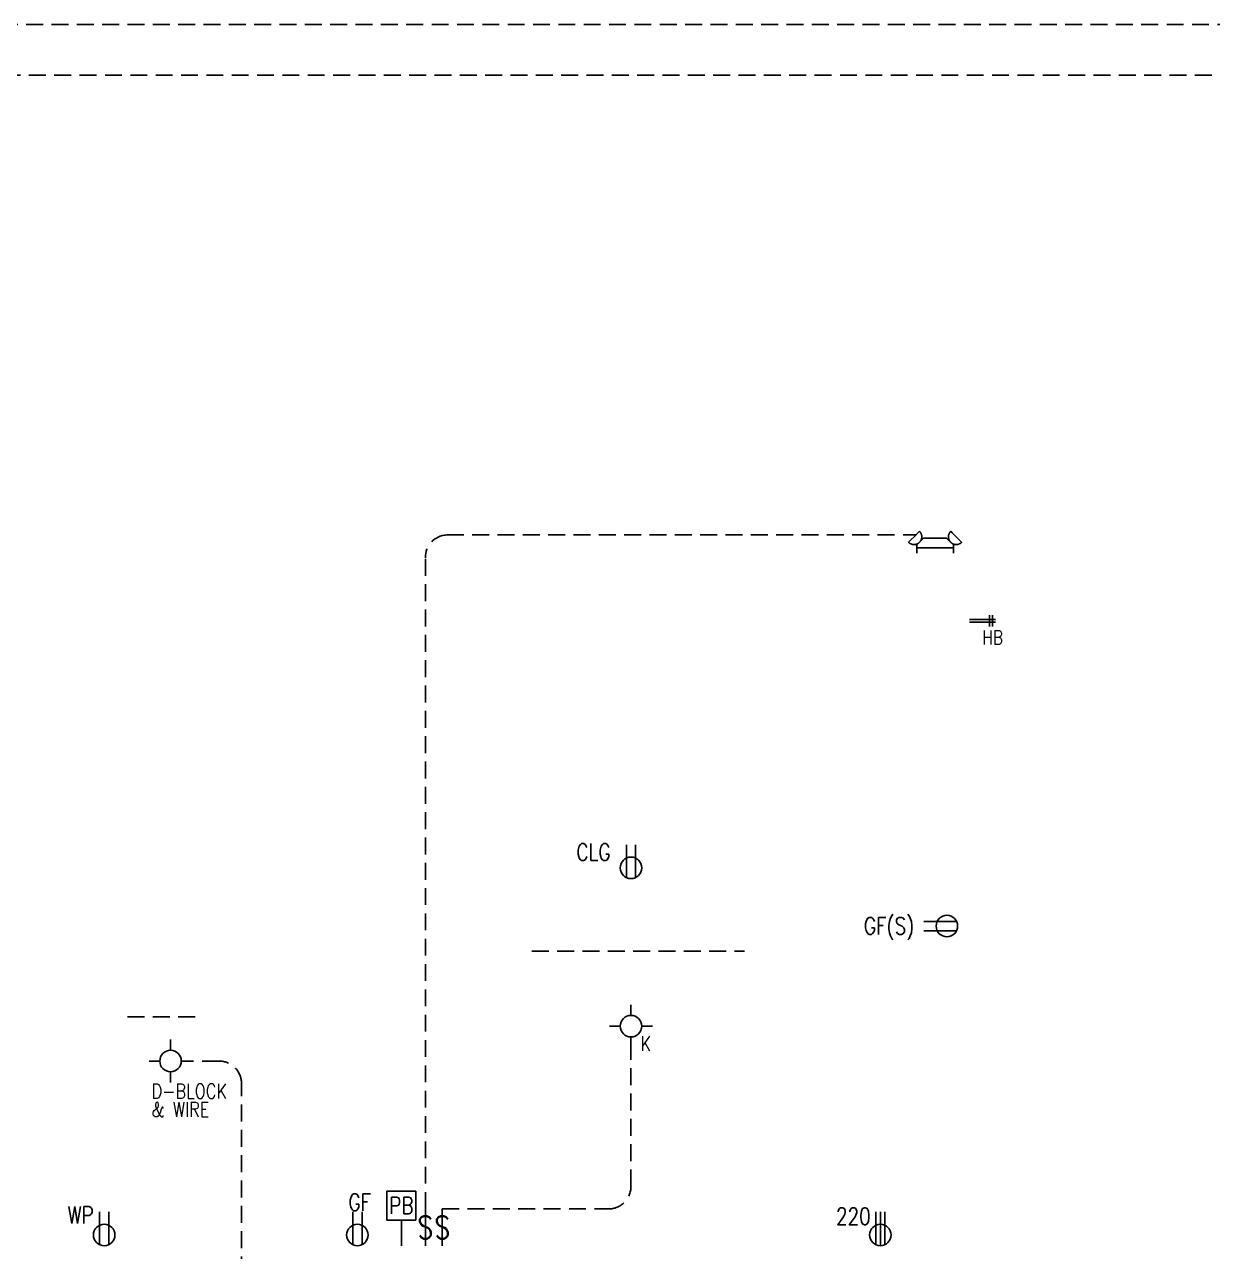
# Model space of a CAD drawing. Header units: inches. Extents: x 1062 to 6528, y -11616 to 5280.
# Drawn here: x 3431.4 to 3853.3, y -10995.9 to -10560 of the extents above; entities that cross this region are included whole.
import ezdxf
from ezdxf.enums import TextEntityAlignment as Align

# ---------------------------------------------------------------- set-up
doc = ezdxf.new("R2010")
doc.units = ezdxf.units.IN
doc.header["$LTSCALE"] = 24
doc.header["$MEASUREMENT"] = 0
doc.linetypes.add('HIDDEN', pattern=[0.375, 0.25, -0.125])
doc.layers.get('Defpoints').update_dxf_attribs({"color": 3, "linetype": 'HIDDEN'})
for name, color, linetype in [('AN', 6, 'CONTINUOUS'), ('ELEC', 1, 'CONTINUOUS'), ('P-FIXT', 6, 'CONTINUOUS'), ('TB', 5, 'CONTINUOUS')]:
    doc.layers.add(name, color=color, linetype=linetype)
doc.layers.add('ssp_BATHROOM FITTINGS', color=6, linetype='CONTINUOUS', lineweight=0)
doc.layers.add('ssp_FADED', color=252, linetype='CONTINUOUS', lineweight=13, transparency=0.4)
doc.layers.get('AN').off()
doc.styles.add('ROMANT', font='times.ttf')
doc.styles.add('SIMPLEX', font='simplex.shx', dxfattribs={"width": 0.8})

# ---------------------------------------------------------------- blocks, each defined once
blk = doc.blocks.new('TB CAMDEN 11X17')
at = {"layer": 'Defpoints', "color": 5}
blk.add_lwpolyline([(-1632, 0), (0, 0), (0, 1056), (-1632, 1056)], close=True, dxfattribs=at)
at = {"layer": 'Defpoints', "color": 7, "linetype": 'HIDDEN'}
blk.add_lwpolyline([(-1614, 18), (-512, 18), (-512, 1038), (-1614, 1038)], close=True, dxfattribs=at)
at = {"layer": 'TB', "color": 6, "style": 'ROMANT'}
for tag, p in [('S.NAME.1', (-87, 440.43)), ('S.NAME.2', (-69, 440.43)), ('S.NAME.3', (-51, 440.43))]:
    blk.add_attdef(tag, text='', height=12, rotation=90, dxfattribs=at).set_placement(p, align=Align.MIDDLE_CENTER)
for tag, p in [('SCALE', (-72, 113.5)), ('S.NUMBER', (-72, 37.5))]:
    blk.add_attdef(tag, text='', height=8, dxfattribs=at).set_placement(p, align=Align.MIDDLE_CENTER)
blk = doc.blocks.new('*U203')
at = {"layer": 'ELEC', "color": 0}
for p, q in [((-0.29, 4.26), (-0.29, 13.39)), ((-5.41, 4.26), (4.83, 4.26)), ((-5.41, -6.03), (-5.41, 4.26)), ((4.83, 4.26), (4.83, -6.03)), ((4.83, -6.03), (-5.41, -6.03))]:
    blk.add_line(p, q, dxfattribs=at)
at = {"layer": 'ELEC', "color": 0, "insert": (-0.29, -0.89), "char_height": 6, "width": 7.9869, "attachment_point": 5, "rotation": 180, "style": 'SIMPLEX'}
blk.add_mtext('PB', dxfattribs=at)
blk = doc.blocks.new('*U218')
at = {"layer": 'ELEC', "color": 0}
for p, q in [((0, 7.62), (0, 3.81)), ((-7.62, 0), (-3.81, 0)), ((7.62, 0), (3.81, 0)), ((0, -7.62), (0, -3.81))]:
    blk.add_line(p, q, dxfattribs=at)
blk.add_circle((0, 0), 3.81, dxfattribs=at)
at = {"layer": 'ELEC', "color": 0, "insert": (3.32, -3.55), "char_height": 5.25, "width": 4.9301, "attachment_point": 1, "style": 'SIMPLEX'}
blk.add_mtext('K', dxfattribs=at)
blk = doc.blocks.new('*U192')
at = {"layer": 'ELEC', "color": 0}
for p, q in [((-1.64, 13), (-1.64, 1.37)), ((1.64, 13), (1.64, 1.37))]:
    blk.add_line(p, q, dxfattribs=at)
blk.add_circle((0, 4.82), 3.82, dxfattribs=at)
at = {"layer": 'ELEC', "color": 0, "insert": (-19.38, 13.42), "char_height": 6, "width": 12.1743, "attachment_point": 1, "style": 'SIMPLEX'}
blk.add_mtext('CLG', dxfattribs=at)
blk = doc.blocks.new('*U667')
at = {"layer": 'ELEC', "color": 0}
for p, q in [((-1.63, 12), (-1.63, 0.37)), ((0.02, 0), (0.02, 12)), ((1.66, 12), (1.66, 0.37))]:
    blk.add_line(p, q, dxfattribs=at)
blk.add_circle((0.02, 3.82), 3.82, dxfattribs=at)
at = {"layer": 'ELEC', "color": 0, "insert": (-15.74, 13.46), "char_height": 6, "width": 15.5439, "attachment_point": 1, "style": 'SIMPLEX'}
blk.add_mtext('220', dxfattribs=at)
blk = doc.blocks.new('*U676')
at = {"layer": 'ELEC', "color": 0}
for p, q in [((-1.63, 12), (-1.63, 0.37)), ((1.66, 12), (1.66, 0.37))]:
    blk.add_line(p, q, dxfattribs=at)
blk.add_circle((0.02, 3.82), 3.82, dxfattribs=at)
at = {"layer": 'ELEC', "color": 0, "insert": (-0.92, 24.33), "char_height": 6, "width": 15.2712, "attachment_point": 5, "rotation": 270, "style": 'SIMPLEX'}
blk.add_mtext('GF(S)', dxfattribs=at)
blk = doc.blocks.new('*U672')
at = {"layer": 'ELEC', "color": 0}
for p, q in [((-1.63, 12), (-1.63, 0.37)), ((1.66, 12), (1.66, 0.37))]:
    blk.add_line(p, q, dxfattribs=at)
blk.add_circle((0.02, 3.82), 3.82, dxfattribs=at)
at = {"layer": 'ELEC', "color": 0, "insert": (0.85, 15.42), "char_height": 6, "width": 15.2712, "attachment_point": 5, "style": 'SIMPLEX'}
blk.add_mtext('GF', dxfattribs=at)
blk = doc.blocks.new('LIGHT - SECURITY')
at = {"layer": 'ELEC', "color": 0}
for p, q in [((-9.43, 3.92), (-8.46, 4.89)), ((-8.46, 4.89), (-7.49, 5.86)), ((-7.49, 5.86), (-5.54, 7.81)), ((-4.09, 5.37), (-6.5, 2.96)), ((4.09, 5.37), (-4.09, 5.37)), ((6.5, 2.96), (4.09, 5.37)), ((5.54, 7.81), (6.11, 7.24)), ((6.11, 7.24), (7.49, 5.86)), ((7.49, 5.86), (8.46, 4.89)), ((8.46, 4.89), (9.37, 3.98)), ((-6.5, 2.96), (-6.5, 2)), ((-6.5, 2), (6.5, 2)), ((-6.5, 2), (6.5, 2)), ((-6.5, 0), (-6.5, 2)), ((6.5, 2), (6.5, 2.96)), ((6.5, 2), (6.5, 0)), ((9.37, 3.98), (9.43, 3.92))]:
    blk.add_line(p, q, dxfattribs=at)
at = {"layer": 'ELEC', "color": 0, "flags": 128}
for points in [[(-9.43, 3.92), (-9.35, 3.84), (-9.27, 3.77), (-9.19, 3.7), (-9.1, 3.63), (-9.01, 3.57), (-8.91, 3.51), (-8.82, 3.46), (-8.72, 3.41), (-8.62, 3.36), (-8.52, 3.31), (-8.42, 3.28), (-8.31, 3.24), (-8.21, 3.21), (-8.1, 3.18), (-8, 3.16), (-7.89, 3.14), (-7.78, 3.13), (-7.67, 3.12), (-7.56, 3.11), (-7.45, 3.11), (-7.34, 3.12), (-7.23, 3.13), (-7.12, 3.14), (-7.01, 3.15), (-6.9, 3.18), (-6.8, 3.2), (-6.69, 3.23), (-6.59, 3.27), (-6.48, 3.3), (-6.38, 3.35), (-6.28, 3.39), (-6.18, 3.44), (-6.09, 3.5), (-5.99, 3.55), (-5.9, 3.62), (-5.81, 3.68), (-5.73, 3.75), (-5.64, 3.82), (-5.56, 3.9), (-5.49, 3.98), (-5.41, 4.06), (-5.34, 4.14), (-5.28, 4.23), (-5.21, 4.32), (-5.15, 4.41), (-5.1, 4.51), (-5.04, 4.6), (-5, 4.7), (-4.95, 4.8), (-4.91, 4.9), (-4.87, 5.01), (-4.84, 5.11), (-4.81, 5.22), (-4.79, 5.33), (-4.77, 5.44), (-4.76, 5.54), (-4.75, 5.65), (-4.74, 5.76), (-4.74, 5.87), (-4.74, 5.98), (-4.75, 6.09), (-4.76, 6.2), (-4.77, 6.31), (-4.8, 6.42), (-4.82, 6.53), (-4.85, 6.63), (-4.88, 6.74), (-4.92, 6.84), (-4.96, 6.94), (-5, 7.04), (-5.05, 7.14), (-5.11, 7.24), (-5.16, 7.33), (-5.22, 7.42), (-5.29, 7.51), (-5.36, 7.6), (-5.43, 7.68), (-5.5, 7.77), (-5.54, 7.81)], [(5.54, 7.81), (5.47, 7.73), (5.39, 7.65), (5.32, 7.56), (5.26, 7.47), (5.2, 7.38), (5.14, 7.29), (5.08, 7.19), (5.03, 7.1), (4.98, 7), (4.94, 6.9), (4.9, 6.79), (4.87, 6.69), (4.83, 6.58), (4.81, 6.48), (4.79, 6.37), (4.77, 6.26), (4.75, 6.15), (4.74, 6.04), (4.74, 5.93), (4.74, 5.82), (4.74, 5.71), (4.75, 5.6), (4.76, 5.49), (4.78, 5.39), (4.8, 5.28), (4.83, 5.17), (4.86, 5.06), (4.89, 4.96), (4.93, 4.86), (4.97, 4.76), (5.02, 4.66), (5.07, 4.56), (5.12, 4.46), (5.18, 4.37), (5.24, 4.28), (5.31, 4.19), (5.38, 4.1), (5.45, 4.02), (5.52, 3.94), (5.6, 3.86), (5.68, 3.79), (5.77, 3.72), (5.85, 3.65), (5.94, 3.59), (6.04, 3.53), (6.13, 3.47), (6.23, 3.42), (6.33, 3.37), (6.43, 3.33), (6.53, 3.29), (6.63, 3.25), (6.74, 3.22), (6.84, 3.19), (6.95, 3.17), (7.06, 3.15), (7.17, 3.13), (7.28, 3.12), (7.39, 3.11), (7.5, 3.11), (7.61, 3.12), (7.72, 3.12), (7.83, 3.13), (7.94, 3.15), (8.04, 3.17), (8.15, 3.19), (8.26, 3.22), (8.36, 3.26), (8.47, 3.29), (8.57, 3.33), (8.67, 3.38), (8.77, 3.43), (8.86, 3.48), (8.96, 3.54), (9.05, 3.6), (9.14, 3.66), (9.23, 3.73), (9.31, 3.8), (9.39, 3.88), (9.43, 3.92)]]:
    blk.add_lwpolyline(points, dxfattribs=at)
blk = doc.blocks.new('*U225')
at = {"layer": 'ELEC', "color": 0}
for p, q in [((0, 7.62), (0, 3.81)), ((-7.62, 0), (-3.81, 0)), ((7.62, 0), (3.81, 0)), ((0, -7.62), (0, -3.81))]:
    blk.add_line(p, q, dxfattribs=at)
blk.add_circle((0, 0), 3.81, dxfattribs=at)
at = {"layer": 'ELEC', "color": 0, "insert": (-6.74, -8.07), "char_height": 5.25, "width": 28.4525, "attachment_point": 1, "style": 'SIMPLEX'}
blk.add_mtext('\\pxsm0.75;D-BLOCK\\P& WIRE', dxfattribs=at)
blk = doc.blocks.new('*U193')
at = {"layer": 'ELEC', "color": 0, "linetype": 'ByBlock', "lineweight": -2}
blk.add_line((0, 6.52), (0, -6.52), dxfattribs=at)
at = {"layer": 'ELEC', "color": 0, "linetype": 'ByBlock', "lineweight": -2, "style": 'SIMPLEX', "width": 0.8, "flags": 8}
blk.add_attdef('S', text='', height=8, dxfattribs=at).set_placement((0, 0), align=Align.MIDDLE_CENTER)
blk = doc.blocks.new('*U590')
at = {"layer": 'Defpoints', "color": 7}
blk.add_line((-37.43, 0), (38.12, 0), dxfattribs=at)
blk = doc.blocks.new('*U591')
at = {"layer": 'Defpoints', "color": 7}
blk.add_line((-11.66, 0), (12.34, 0), dxfattribs=at)
blk = doc.blocks.new('1ST FLR ELEC')
at = {"layer": 'ELEC', "linetype": 'HIDDEN'}
for points in [[(139, -232.95), (139, -1.63, -0.405413), (146.6, 6.53), (313.17, 6.53)], [(145, -232.95), (204, -232.95, 0.414214), (212, -224.95), (212, -175.62)], [(85.76, -263.05), (85.76, -264.82, -0.414214), (81.76, -268.82), (77.69, -268.82, -0.414214), (73.69, -264.82), (73.69, -188.38, 0.414214), (65.69, -180.38), (56.12, -180.38)]]:
    blk.add_lwpolyline(points, format="xyb", dxfattribs=at)
at = {"layer": 'AN'}
for name, p in [('*U590', (214.22, -141.41)), ('*U591', (44.92, -164.68))]:
    blk.add_blockref(name, p, dxfattribs=at)
at = {"layer": 'ELEC'}
for name, p in [('LIGHT - SECURITY', (320, 0)), ('*U192', (212, -116.57)), ('*U218', (212, -168)), ('*U225', (48.5, -180.38)), ('*U672', (114.84, -246)), ('*U667', (300.54, -246))]:
    blk.add_blockref(name, p, dxfattribs=at)
for name, p, rotation in [('*U676', (328, -132.46), 89.99999999999999), ('*U203', (130.19, -232.61), 180)]:
    blk.add_blockref(name, p, dxfattribs=dict(at, rotation=rotation))
ref = blk.add_blockref('*U193', (139, -239.49), dxfattribs=dict(at, xscale=-1.003425543774801, yscale=1.003425543774801, zscale=1.003425543774801))
ref.add_attrib('S', 'S', dxfattribs={"color": 0, "linetype": 'ByBlock', "lineweight": -2, "height": 8.03, "style": 'SIMPLEX', "width": 0.8}).set_placement((139, -239.49), align=Align.MIDDLE_CENTER)
ref = blk.add_blockref('*U193', (145, -239.49), dxfattribs=dict(at, xscale=-1.003425543774801, yscale=1.003425543774801, zscale=1.003425543774801))
ref.add_attrib('S', 'S', dxfattribs={"color": 0, "linetype": 'ByBlock', "lineweight": -2, "height": 8.03, "style": 'SIMPLEX', "width": 0.8}).set_placement((145, -239.49), align=Align.MIDDLE_CENTER)
blk = doc.blocks.new('*U757')
at = {"layer": 'ELEC', "color": 0}
for p, q in [((-1.6, 12), (-1.6, 0.37)), ((1.69, 12), (1.69, 0.37))]:
    blk.add_line(p, q, dxfattribs=at)
blk.add_circle((0.04, 3.82), 3.82, dxfattribs=at)
at = {"layer": 'ELEC', "color": 0, "lineweight": 5, "insert": (-12.9, 13.91), "char_height": 6, "width": 8.7457, "attachment_point": 1, "style": 'SIMPLEX'}
blk.add_mtext('WP', dxfattribs=at)
blk = doc.blocks.new('*U696')
at = {"layer": 'P-FIXT'}
for p, q in [((0, 0.5), (9.22, 0.5)), ((7.18, 0), (7.18, 1.99)), ((7.18, 0), (7.18, -1.99)), ((8.18, 0.01), (8.18, 1.99)), ((8.18, 0.01), (8.18, -1.99)), ((0, -0.5), (9.22, -0.5))]:
    blk.add_line(p, q, dxfattribs=at)
at = {"layer": 'P-FIXT', "lineweight": 13, "style": 'SIMPLEX', "width": 0.8}
blk.add_text('HB', height=5, dxfattribs=at).set_placement((4.52, -8.42))

msp = doc.modelspace()

# ---------------------------------------------------------------- block references
at = {"layer": 'ELEC'}
msp.add_blockref('*U757', (3459.67337, -10993.86878), dxfattribs=at)
at = {"layer": 'ssp_BATHROOM FITTINGS'}
msp.add_blockref('*U696', (3766.95725, -10771.86878), dxfattribs=at)
at = {"layer": 'ssp_FADED'}
msp.add_blockref('1ST FLR ELEC', (3434.76861, -10747.86878), dxfattribs=at)
at = {"layer": 'TB'}
msp.add_blockref('TB CAMDEN 11X17', (4896, -11616), dxfattribs=at)

doc.saveas('drawing.dxf')
